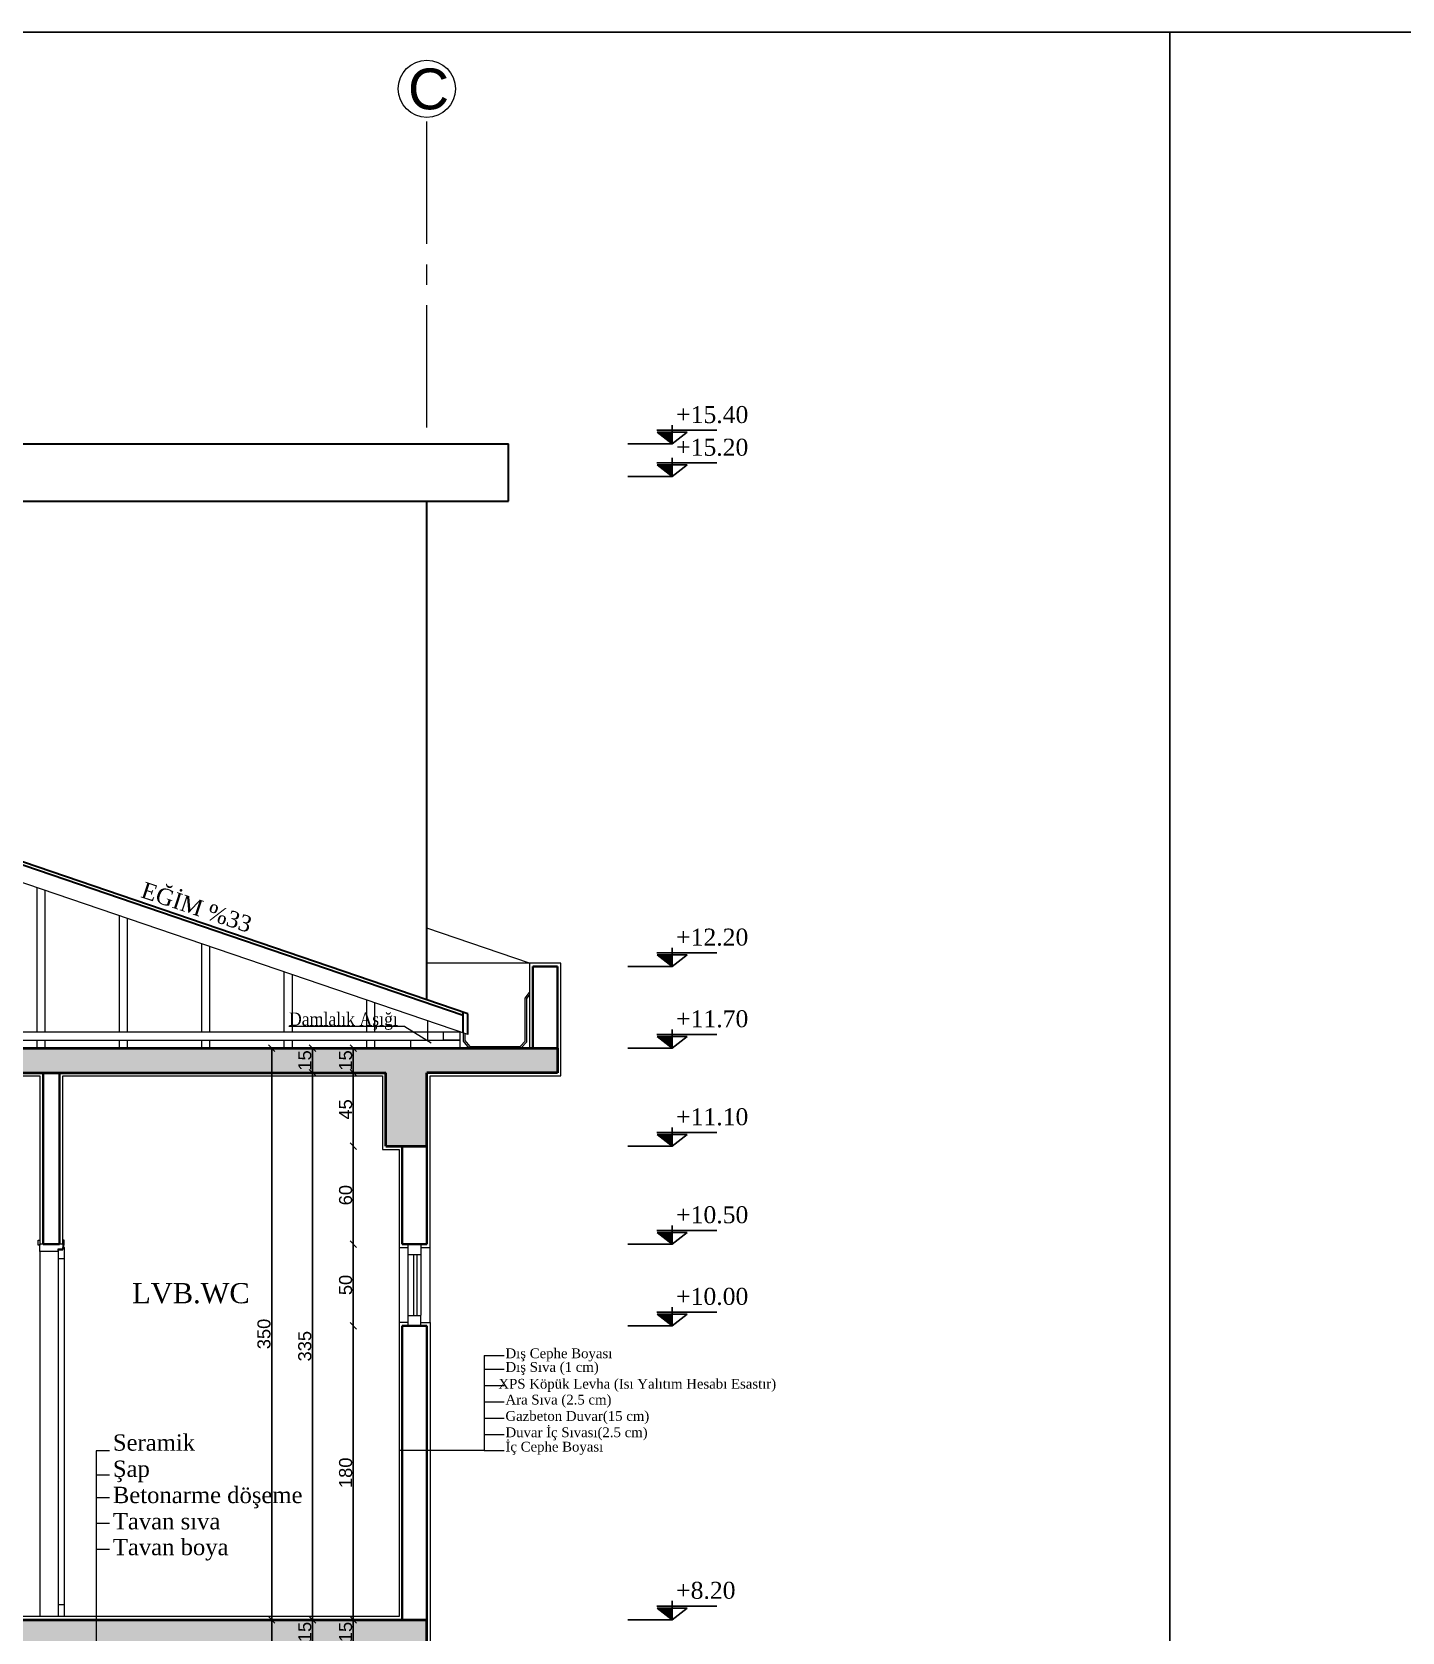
# Model space of a CAD drawing. Header units: centimetres. Extents: x 14449 to 53524, y -19051 to -10746.
# Drawn here: x 45051 to 45890, y -11726 to -10746 of the extents above; entities that cross this region are included whole.
import ezdxf

# ---------------------------------------------------------------- set-up
doc = ezdxf.new("R2010")
doc.units = ezdxf.units.CM
doc.linetypes.add('CENTER2', pattern=[112.5, 75, -12.5, 12.5, -12.5])
doc.layers.add('KOT', color=1, linetype='Continuous')
doc.layers.add('Yazi', color=7, linetype='Continuous')
for name, color, linetype, lineweight in [('malzeme cizgisi', 242, 'Continuous', 20), ('P-AKS', 255, 'Continuous', 5), ('P-ÖLÇÜ İÇ', 243, 'Continuous', 0), ('rtm-cam', 141, 'Continuous', 9), ('rtm-duv tugla', 22, 'Continuous', 35), ('rtm-kapı-ahsap', 35, 'Continuous', 13), ('rtm-kesit katmanı-04', 33, 'Continuous', 25), ('rtm-kesit katmanı-05', 153, 'Continuous', 20), ('rtm-kesit katmanı-06', 136, 'Continuous', 15), ('rtm-mhl-yazı-malzeme', 7, 'Continuous', 13), ('rtm-pen-ahsap', 35, 'Continuous', 13), ('rtm-sembol kot yazı', 7, 'Continuous', 20), ('rtm-sembol malzeme cizgisi', 242, 'Continuous', 20), ('rtm-sıva', 252, 'Continuous', 15), ('rtm-tarama-betonarme', 51, 'Continuous', 13), ('rtm-tas_betonarme', 50, 'Continuous', 40)]:
    doc.layers.add(name, color=color, linetype=linetype, lineweight=lineweight)
doc.styles.add('arial_1_18', font='arial.ttf', dxfattribs={"height": 0.2})
doc.styles.get("Standard").update_dxf_attribs({"font": 'arial.ttf'})
doc.styles.add('times new roman_1_18', font='times.ttf', dxfattribs={"height": 0.2})
doc.styles.add('VAZ-OLCU', font='times.ttf', dxfattribs={"height": 60})
doc.styles.add('ölçü', font='times.ttf', dxfattribs={"height": 10})
doc.dimstyles.new('İÇ ÖLÇÜ', dxfattribs={"dimtxt": 8, "dimasz": 4, "dimexe": 1.25, "dimexo": 0.625, "dimtad": 1, "dimdec": 0, "dimtxsty": 'Standard', "dimblk": 'OBLIQUE', "dimcen": 2.5, "dimse1": 1, "dimse2": 1, "dimclrd": 256, "dimclrt": 256, "dimadec": 0, "dimazin": 0, "dimtfac": 1, "dimtdec": 0, "dimtmove": 1, "dimatfit": 3, "dimldrblk": 'OBLIQUE', "dimfxl": 1, "dimarcsym": 0})

# ---------------------------------------------------------------- blocks, each defined once
blk = doc.blocks.new('kotson')
at = {"layer": 'KOT'}
blk.add_hatch(color=256, dxfattribs=at).paths.add_polyline_path([(0.3, 13.6), (18, 0), (18, 13.6)])
for p, q in [((18, 0), (18, 21.9)), ((70, 16), (0, 16)), ((18, 0), (0.3, 13.6)), ((0.3, 13.6), (35.6, 13.6)), ((35.6, 13.6), (18, 0)), ((18, 0), (35.6, 13.6)), ((18, 0), (18, 13.6)), ((18, 0), (-33.7, 0))]:
    blk.add_line(p, q, dxfattribs=at)
blk = doc.blocks.new('_Oblique')
at = {"color": 0, "linetype": 'ByBlock', "lineweight": -2}
blk.add_line((-0.5, -0.5), (0.5, 0.5), dxfattribs=at)
blk = doc.blocks.new('*D4206')
at = {"layer": 'Defpoints', "color": 0, "lineweight": 30, "transparency": 16777216}
for p in [(45245.48, -11368.54), (45245.48, -11383.54), (45248.01, -11383.54)]:
    blk.add_point(p, dxfattribs=at)
at = {"layer": 'P-ÖLÇÜ İÇ', "lineweight": -2, "transparency": 16777216}
blk.add_line((45248.01, -11368.54), (45248.01, -11383.54), dxfattribs=at)
at = {"layer": 'P-ÖLÇÜ İÇ', "lineweight": -2, "transparency": 16777216, "xscale": 4, "yscale": 4, "zscale": 4}
for p, rotation in [((45248.01, -11368.54), 90), ((45248.01, -11383.54), 270)]:
    blk.add_blockref('_Oblique', p, dxfattribs=dict(at, rotation=rotation))
at = {"layer": 'P-ÖLÇÜ İÇ', "transparency": 16777216, "insert": (45243.3, -11376.04), "char_height": 8, "attachment_point": 5, "rotation": 90}
blk.add_mtext('15', dxfattribs=at)
blk = doc.blocks.new('*D4207')
at = {"layer": 'Defpoints', "color": 0, "lineweight": 30, "transparency": 16777216}
for p in [(45245.48, -11383.54), (45248.01, -11428.54), (45248.01, -11428.54)]:
    blk.add_point(p, dxfattribs=at)
at = {"layer": 'P-ÖLÇÜ İÇ', "lineweight": -2, "transparency": 16777216}
blk.add_line((45248.01, -11383.54), (45248.01, -11428.54), dxfattribs=at)
at = {"layer": 'P-ÖLÇÜ İÇ', "lineweight": -2, "transparency": 16777216, "xscale": 4, "yscale": 4, "zscale": 4}
for p, rotation in [((45248.01, -11383.54), 90), ((45248.01, -11428.54), 270)]:
    blk.add_blockref('_Oblique', p, dxfattribs=dict(at, rotation=rotation))
at = {"layer": 'P-ÖLÇÜ İÇ', "transparency": 16777216, "insert": (45243.32, -11406.04), "char_height": 8, "attachment_point": 5, "rotation": 90}
blk.add_mtext('45', dxfattribs=at)
blk = doc.blocks.new('*D4208')
at = {"layer": 'Defpoints', "color": 0, "lineweight": 30, "transparency": 16777216}
for p in [(45248.01, -11538.54), (45244.72, -11718.54), (45248.01, -11718.54)]:
    blk.add_point(p, dxfattribs=at)
at = {"layer": 'P-ÖLÇÜ İÇ', "lineweight": -2, "transparency": 16777216}
blk.add_line((45248.01, -11538.54), (45248.01, -11718.54), dxfattribs=at)
at = {"layer": 'P-ÖLÇÜ İÇ', "lineweight": -2, "transparency": 16777216, "xscale": 4, "yscale": 4, "zscale": 4}
for p, rotation in [((45248.01, -11538.54), 90), ((45248.01, -11718.54), 270)]:
    blk.add_blockref('_Oblique', p, dxfattribs=dict(at, rotation=rotation))
at = {"layer": 'P-ÖLÇÜ İÇ', "transparency": 16777216, "insert": (45243.3, -11628.54), "char_height": 8, "attachment_point": 5, "rotation": 90}
blk.add_mtext('180', dxfattribs=at)
blk = doc.blocks.new('*D4209')
at = {"layer": 'Defpoints', "color": 0, "lineweight": 30, "transparency": 16777216}
for p in [(45244.72, -11718.54), (45248.01, -11733.54), (45248.01, -11733.54)]:
    blk.add_point(p, dxfattribs=at)
at = {"layer": 'P-ÖLÇÜ İÇ', "lineweight": -2, "transparency": 16777216}
blk.add_line((45248.01, -11718.54), (45248.01, -11733.54), dxfattribs=at)
at = {"layer": 'P-ÖLÇÜ İÇ', "lineweight": -2, "transparency": 16777216, "xscale": 4, "yscale": 4, "zscale": 4}
for p, rotation in [((45248.01, -11718.54), 90), ((45248.01, -11733.54), 270)]:
    blk.add_blockref('_Oblique', p, dxfattribs=dict(at, rotation=rotation))
at = {"layer": 'P-ÖLÇÜ İÇ', "transparency": 16777216, "insert": (45243.3, -11726.04), "char_height": 8, "attachment_point": 5, "rotation": 90}
blk.add_mtext('15', dxfattribs=at)
blk = doc.blocks.new('*D4204')
at = {"layer": 'Defpoints', "color": 0, "lineweight": 30, "transparency": 16777216}
for p in [(45220.48, -11368.54), (45220.48, -11383.54), (45223.01, -11383.54)]:
    blk.add_point(p, dxfattribs=at)
at = {"layer": 'P-ÖLÇÜ İÇ', "lineweight": -2, "transparency": 16777216}
blk.add_line((45223.01, -11368.54), (45223.01, -11383.54), dxfattribs=at)
at = {"layer": 'P-ÖLÇÜ İÇ', "lineweight": -2, "transparency": 16777216, "xscale": 4, "yscale": 4, "zscale": 4}
for p, rotation in [((45223.01, -11368.54), 90), ((45223.01, -11383.54), 270)]:
    blk.add_blockref('_Oblique', p, dxfattribs=dict(at, rotation=rotation))
at = {"layer": 'P-ÖLÇÜ İÇ', "transparency": 16777216, "insert": (45218.3, -11376.04), "char_height": 8, "attachment_point": 5, "rotation": 90}
blk.add_mtext('15', dxfattribs=at)
blk = doc.blocks.new('*D4205')
at = {"layer": 'Defpoints', "color": 0, "lineweight": 30, "transparency": 16777216}
for p in [(45195.48, -11368.54), (45195.48, -11718.54), (45198.01, -11718.54)]:
    blk.add_point(p, dxfattribs=at)
at = {"layer": 'P-ÖLÇÜ İÇ', "lineweight": -2, "transparency": 16777216}
blk.add_line((45198.01, -11368.54), (45198.01, -11718.54), dxfattribs=at)
at = {"layer": 'P-ÖLÇÜ İÇ', "lineweight": -2, "transparency": 16777216, "xscale": 4, "yscale": 4, "zscale": 4}
for p, rotation in [((45198.01, -11368.54), 90), ((45198.01, -11718.54), 270)]:
    blk.add_blockref('_Oblique', p, dxfattribs=dict(at, rotation=rotation))
at = {"layer": 'P-ÖLÇÜ İÇ', "transparency": 16777216, "insert": (45193.3, -11543.54), "char_height": 8, "attachment_point": 5, "rotation": 90}
blk.add_mtext('350', dxfattribs=at)
blk = doc.blocks.new('*D4221')
at = {"layer": 'Defpoints', "color": 0, "lineweight": 30, "transparency": 16777216}
for p in [(45223.01, -11383.54), (45223.01, -11718.54), (45223.01, -11718.54)]:
    blk.add_point(p, dxfattribs=at)
at = {"layer": 'P-ÖLÇÜ İÇ', "lineweight": -2, "transparency": 16777216}
blk.add_line((45223.01, -11383.54), (45223.01, -11718.54), dxfattribs=at)
at = {"layer": 'P-ÖLÇÜ İÇ', "lineweight": -2, "transparency": 16777216, "xscale": 4, "yscale": 4, "zscale": 4}
for p, rotation in [((45223.01, -11383.54), 90), ((45223.01, -11718.54), 270)]:
    blk.add_blockref('_Oblique', p, dxfattribs=dict(at, rotation=rotation))
at = {"layer": 'P-ÖLÇÜ İÇ', "transparency": 16777216, "insert": (45218.3, -11551.04), "char_height": 8, "attachment_point": 5, "rotation": 90}
blk.add_mtext('335', dxfattribs=at)
blk = doc.blocks.new('*D4222')
at = {"layer": 'Defpoints', "color": 0, "lineweight": 30, "transparency": 16777216}
for p in [(45223.01, -11718.54), (45223.01, -11733.54), (45223.01, -11733.54)]:
    blk.add_point(p, dxfattribs=at)
at = {"layer": 'P-ÖLÇÜ İÇ', "lineweight": -2, "transparency": 16777216}
blk.add_line((45223.01, -11718.54), (45223.01, -11733.54), dxfattribs=at)
at = {"layer": 'P-ÖLÇÜ İÇ', "lineweight": -2, "transparency": 16777216, "xscale": 4, "yscale": 4, "zscale": 4}
for p, rotation in [((45223.01, -11718.54), 90), ((45223.01, -11733.54), 270)]:
    blk.add_blockref('_Oblique', p, dxfattribs=dict(at, rotation=rotation))
at = {"layer": 'P-ÖLÇÜ İÇ', "transparency": 16777216, "insert": (45218.3, -11726.04), "char_height": 8, "attachment_point": 5, "rotation": 90}
blk.add_mtext('15', dxfattribs=at)
blk = doc.blocks.new('*D4229')
at = {"layer": 'Defpoints', "color": 0, "lineweight": 30, "transparency": 16777216}
for p in [(45198.01, -11718.54), (45198.01, -12068.54), (45198.01, -12068.54)]:
    blk.add_point(p, dxfattribs=at)
at = {"layer": 'P-ÖLÇÜ İÇ', "lineweight": -2, "transparency": 16777216}
blk.add_line((45198.01, -11718.54), (45198.01, -12068.54), dxfattribs=at)
at = {"layer": 'P-ÖLÇÜ İÇ', "lineweight": -2, "transparency": 16777216, "xscale": 4, "yscale": 4, "zscale": 4}
for p, rotation in [((45198.01, -11718.54), 90), ((45198.01, -12068.54), 270)]:
    blk.add_blockref('_Oblique', p, dxfattribs=dict(at, rotation=rotation))
at = {"layer": 'P-ÖLÇÜ İÇ', "transparency": 16777216, "insert": (45193.3, -11893.54), "char_height": 8, "attachment_point": 5, "rotation": 90}
blk.add_mtext('350', dxfattribs=at)
blk = doc.blocks.new('*D4235')
at = {"layer": 'Defpoints', "color": 0, "lineweight": 30, "transparency": 16777216}
for p in [(45248.01, -11488.54), (45248.01, -11488.54), (45248.01, -11538.54)]:
    blk.add_point(p, dxfattribs=at)
at = {"layer": 'P-ÖLÇÜ İÇ', "lineweight": -2, "transparency": 16777216}
blk.add_line((45248.01, -11538.54), (45248.01, -11488.54), dxfattribs=at)
at = {"layer": 'P-ÖLÇÜ İÇ', "lineweight": -2, "transparency": 16777216, "xscale": 4, "yscale": 4, "zscale": 4}
for p, rotation in [((45248.01, -11488.54), 90), ((45248.01, -11538.54), 270)]:
    blk.add_blockref('_Oblique', p, dxfattribs=dict(at, rotation=rotation))
at = {"layer": 'P-ÖLÇÜ İÇ', "transparency": 16777216, "insert": (45243.3, -11513.54), "char_height": 8, "attachment_point": 5, "rotation": 90}
blk.add_mtext('50', dxfattribs=at)
blk = doc.blocks.new('*D4236')
at = {"layer": 'Defpoints', "color": 0, "lineweight": 30, "transparency": 16777216}
for p in [(45248.01, -11428.54), (45248.01, -11428.54), (45248.01, -11488.54)]:
    blk.add_point(p, dxfattribs=at)
at = {"layer": 'P-ÖLÇÜ İÇ', "lineweight": -2, "transparency": 16777216}
blk.add_line((45248.01, -11488.54), (45248.01, -11428.54), dxfattribs=at)
at = {"layer": 'P-ÖLÇÜ İÇ', "lineweight": -2, "transparency": 16777216, "xscale": 4, "yscale": 4, "zscale": 4}
for p, rotation in [((45248.01, -11428.54), 90), ((45248.01, -11488.54), 270)]:
    blk.add_blockref('_Oblique', p, dxfattribs=dict(at, rotation=rotation))
at = {"layer": 'P-ÖLÇÜ İÇ', "transparency": 16777216, "insert": (45243.3, -11458.54), "char_height": 8, "attachment_point": 5, "rotation": 90}
blk.add_mtext('60', dxfattribs=at)

msp = doc.modelspace()

# ---------------------------------------------------------------- hatches: boundary and pattern name
at = {"layer": 'rtm-tarama-betonarme'}
h = msp.add_hatch(dxfattribs=at)
h.set_pattern_fill('ANSI33', color=256, scale=1.5, style=0)
h.set_pattern_definition([(45, (10016.611, -5948.086), (-6.735192, 6.735192), []), (45, (10023.347, -5948.086), (-6.735192, 6.735192), [4.7625, -2.38125])])
h.paths.add_polyline_path([(44702.61, -11368.54), (44323.02, -11368.54), (44323.02, -11383.54), (44403.02, -11383.54), (44403.02, -11428.54), (44433.02, -11428.54), (44433.02, -11383.54), (44702.61, -11383.54)])
h.paths.add_polyline_path([(45373.02, -11368.54), (44702.61, -11368.54), (44702.61, -11383.54), (44878.02, -11383.54), (44878.02, -11428.54), (44908.02, -11428.54), (44908.02, -11383.54), (45267.94, -11383.54), (45267.94, -11428.54), (45293.02, -11428.54), (45293.02, -11383.54), (45373.02, -11383.54)])
h = msp.add_hatch(dxfattribs=at)
h.set_pattern_fill('ANSI33', color=256, scale=1.5, style=0)
h.set_pattern_definition([(45, (10016.611, -5598.086), (-6.735192, 6.735192), []), (45, (10023.347, -5598.086), (-6.735192, 6.735192), [4.7625, -2.38125])])
h.paths.add_polyline_path([(44908.02, -11733.54), (45267.94, -11733.54), (45267.94, -11778.54), (45293.02, -11778.54), (45293.02, -11718.54), (44403.02, -11718.54), (44403.02, -11778.54), (44433.02, -11778.54), (44433.02, -11733.54), (44878.02, -11733.54), (44878.02, -11778.54), (44908.02, -11778.54)])

# ---------------------------------------------------------------- linework, layer by layer
at = {"color": 2, "lineweight": 25}
msp.add_line((45748.15, -10746.25), (45748.15, -12946.25), dxfattribs=at)
msp.add_lwpolyline([(53524.41, -10746.25), (16573.39, -10746.25)], dxfattribs=at)
at = {"layer": 'malzeme cizgisi'}
for p, q in [((45328.25, -11556.63), (45340.49, -11556.63)), ((45328.25, -11565), (45340.49, -11565)), ((45328.25, -11575), (45340.49, -11575)), ((45328.25, -11585), (45340.49, -11585)), ((45328.25, -11595), (45340.49, -11595)), ((45328.25, -11605), (45340.49, -11605)), ((45098.71, -11615.01), (45090.59, -11615.01)), ((45090.59, -11615.01), (45090.59, -11738.54)), ((45328.25, -11615), (45340.49, -11615)), ((45098.71, -11630.01), (45090.59, -11630.01)), ((45090.59, -11643.67), (45098.71, -11643.67)), ((45090.59, -11659.47), (45098.71, -11659.47)), ((45090.59, -11675.28), (45098.71, -11675.28))]:
    msp.add_line(p, q, dxfattribs=at)
for points in [[(45328.25, -11556.63), (45328.25, -11615)], [(45328.25, -11615), (45276.02, -11615)]]:
    msp.add_lwpolyline(points, dxfattribs=at)
at = {"layer": 'P-AKS', "linetype": 'CENTER2'}
msp.add_lwpolyline([(45293.02, -10988.53), (45293.02, -10798.51)], dxfattribs=at)
at = {"layer": 'P-AKS', "linetype": 'Continuous'}
msp.add_circle((45293.02, -10781.01), 17.5, dxfattribs=at)
at = {"layer": 'P-ÖLÇÜ İÇ'}
for points in [[(45315.22, -11359.17), (45315.22, -11364.17), (45318.84, -11368.54), (45350.62, -11368.54), (45354.28, -11364.57), (45354.28, -11338.2), (45356.02, -11336)], [(45316.22, -11359.51), (45316.22, -11363.81), (45319.31, -11367.54), (45350.18, -11367.54), (45353.28, -11364.18), (45353.28, -11337.85), (45356.02, -11334.38)]]:
    msp.add_lwpolyline(points, dxfattribs=at)
at = {"layer": 'rtm-cam'}
msp.add_line((45287.07, -11532.15), (45287.07, -11494.94), dxfattribs=at)
at = {"layer": 'rtm-duv tugla'}
for p, q in [((45358.02, -11368.54), (45358.02, -11318.54)), ((45358.02, -11318.54), (45373.02, -11318.54)), ((45373.02, -11318.54), (45373.02, -11368.54)), ((45058.02, -11383.54), (45058.02, -11488.54)), ((45068.02, -11383.54), (45068.02, -11488.54)), ((45278.02, -11428.54), (45278.02, -11488.54)), ((45293.02, -11428.54), (45293.02, -11488.54)), ((45058.02, -11488.54), (45068.02, -11488.54)), ((45278.02, -11488.54), (45293.02, -11488.54)), ((45278.02, -11538.54), (45278.02, -11718.54)), ((45278.02, -11538.54), (45293.02, -11538.54)), ((45293.02, -11538.54), (45293.02, -11718.54))]:
    msp.add_line(p, q, dxfattribs=at)
at = {"layer": 'rtm-kapı-ahsap'}
for p, q in [((45054.88, -11486.02), (45056.02, -11486.02)), ((45054.88, -11489.1), (45054.88, -11486.02)), ((45056.02, -11489.1), (45054.88, -11489.1)), ((45056.02, -11486.02), (45056.02, -11489.1)), ((45056.02, -11493), (45056.02, -11488.54)), ((45070.02, -11488.54), (45056.02, -11488.54)), ((45067.05, -11493), (45056.02, -11493)), ((45056.02, -11493), (45056.02, -11716.54)), ((45067.05, -11491.51), (45067.05, -11493)), ((45070.02, -11491.51), (45067.05, -11491.51)), ((45067.19, -11492.03), (45067.19, -11716.4)), ((45067.19, -11492.03), (45070.07, -11492.03)), ((45070.02, -11486.07), (45070.02, -11489.1)), ((45070.99, -11486.07), (45070.02, -11486.07)), ((45070.02, -11488.54), (45070.02, -11491.51)), ((45070.02, -11489.1), (45070.99, -11489.1)), ((45070.02, -11490.53), (45071.01, -11490.53)), ((45070.07, -11492.03), (45070.07, -11490.53)), ((45070.99, -11489.1), (45070.99, -11486.07)), ((45071.01, -11716.4), (45071.01, -11490.53)), ((45071.01, -11497.6), (45067.19, -11497.6)), ((45071.01, -11709.49), (45067.19, -11709.49)), ((45067.19, -11716.4), (45071.01, -11716.4))]:
    msp.add_line(p, q, dxfattribs=at)
at = {"layer": 'rtm-kapı-ahsap', "const_width": 0.388}
msp.add_lwpolyline([(45070.6, -11489.61, 1), (45070.6, -11490.21, 1)], format="xyb", close=True, dxfattribs=at)
at = {"layer": 'rtm-kesit katmanı-04', "lineweight": 30}
for p, q in [((44838.02, -10998.54), (45343.02, -10998.54)), ((45343.02, -11033.54), (45343.02, -10998.54)), ((44838.02, -11033.54), (45343.02, -11033.54)), ((45293.02, -11338.92), (45293.02, -11033.54)), ((45318.22, -11347.52), (44848.02, -11187.15)), ((45315.22, -11348.61), (44848.02, -11189.27)), ((45315.22, -11359.17), (45315.22, -11346.49)), ((45318.22, -11360.19), (45318.22, -11347.52))]:
    msp.add_line(p, q, dxfattribs=at)
at = {"layer": 'rtm-kesit katmanı-04', "lineweight": 20}
for p, q in [((45318.22, -11360.19), (44848.02, -11199.83)), ((45356.02, -11316.54), (45293.02, -11316.54)), ((45356.02, -11316.54), (45319.07, -11316.54))]:
    msp.add_line(p, q, dxfattribs=at)
at = {"layer": 'rtm-kesit katmanı-05'}
for p, q in [((45054.34, -11358.54), (45054.34, -11270.2)), ((45059.05, -11271.8), (45059.05, -11358.54)), ((45104.81, -11358.54), (45104.81, -11287.41)), ((45109.52, -11289.02), (45109.52, -11358.54)), ((45155.28, -11358.54), (45155.28, -11304.63)), ((45159.99, -11306.23), (45159.99, -11358.54)), ((45205.75, -11358.54), (45205.75, -11321.84)), ((45210.46, -11323.44), (45210.46, -11358.54)), ((45256.22, -11358.54), (45256.22, -11339.05)), ((45260.92, -11340.66), (45260.92, -11358.54)), ((45054.34, -11368.54), (45054.34, -11363.54)), ((45059.05, -11363.54), (45059.05, -11368.54)), ((45104.81, -11368.54), (45104.81, -11363.54)), ((45109.52, -11363.54), (45109.52, -11368.54)), ((45155.28, -11368.54), (45155.28, -11363.54)), ((45159.99, -11363.54), (45159.99, -11368.54)), ((45205.75, -11368.54), (45205.75, -11363.54)), ((45210.46, -11363.54), (45210.46, -11368.54)), ((45256.22, -11368.54), (45256.22, -11363.54)), ((45260.92, -11363.54), (45260.92, -11368.54))]:
    msp.add_line(p, q, dxfattribs=at)
msp.add_lwpolyline([(45293.53, -11351.77), (45293.53, -11363.54)], dxfattribs=at)
at = {"layer": 'rtm-kesit katmanı-06'}
for points in [[(44392.83, -11358.54), (45303.16, -11358.54)], [(44392.83, -11363.54), (45303.16, -11363.54)], [(45283.22, -11363.54), (45313.22, -11363.54), (45313.22, -11368.54), (45283.22, -11368.54), (45283.22, -11363.54)], [(45303.22, -11358.54), (45313.22, -11358.54), (45313.22, -11363.54), (45303.22, -11363.54), (45303.22, -11358.54)]]:
    msp.add_lwpolyline(points, dxfattribs=at)
at = {"layer": 'rtm-pen-ahsap'}
for p, q in [((45276.02, -11488.69), (45276.02, -11538.54)), ((45281.38, -11488.54), (45281.38, -11532.11)), ((45289.3, -11488.54), (45289.3, -11532.11)), ((45295.09, -11536.54), (45295.09, -11490.72)), ((45281.38, -11494.94), (45289.3, -11494.94)), ((45284.85, -11494.94), (45284.84, -11532.15)), ((45281.38, -11532.15), (45289.3, -11532.15))]:
    msp.add_line(p, q, dxfattribs=at)
msp.add_lwpolyline([(45281.38, -11532.11), (45281.38, -11538.54), (45289.3, -11538.54), (45289.3, -11532.11)], dxfattribs=at)
at = {"layer": 'rtm-sembol malzeme cizgisi'}
for points in [[(45279.59, -11355.26), (45208.5, -11355.26)], [(45279.59, -11355.26), (45295.75, -11365.24)]]:
    msp.add_lwpolyline(points, dxfattribs=at)
at = {"layer": 'rtm-sıva'}
msp.add_line((45356.02, -11316.54), (45293.02, -11295.06), dxfattribs=at)
for points in [[(45289.3, -11490.54), (45295.02, -11490.54), (45295.02, -11385.54), (45375.02, -11385.54), (45375.02, -11316.54), (45356.02, -11316.54), (45356.02, -11368.54)], [(45281.38, -11536.54), (45276.02, -11536.54), (45276.02, -11716.54), (44910.02, -11716.54), (44910.02, -11385.54), (45056.02, -11385.54), (45056.02, -11488.54)], [(45070.02, -11488.54), (45070.02, -11385.54), (45265.94, -11385.54), (45265.94, -11430.54), (45276.02, -11430.54), (45276.02, -11490.54), (45281.38, -11490.54)], [(45289.3, -11536.54), (45295.02, -11536.54), (45295.02, -11840.54), (45289.3, -11840.54)]]:
    msp.add_lwpolyline(points, dxfattribs=at)
at = {"layer": 'rtm-tas_betonarme'}
for p, q in [((44323.02, -11368.54), (45373.02, -11368.54)), ((45373.02, -11368.54), (45373.02, -11383.54)), ((44908.02, -11383.54), (45267.94, -11383.54)), ((45267.94, -11428.54), (45267.94, -11383.54)), ((45293.02, -11428.54), (45293.02, -11383.54)), ((45373.02, -11383.54), (45293.02, -11383.54)), ((45267.94, -11428.54), (45293.02, -11428.54)), ((44403.02, -11718.54), (45293.02, -11718.54)), ((45293.02, -11778.54), (45293.02, -11718.54))]:
    msp.add_line(p, q, dxfattribs=at)

# ---------------------------------------------------------------- block references
at = {"layer": 'KOT', "xscale": 0.525, "yscale": 0.525, "zscale": 0.525}
for p in [(45433.9, -10998.54), (45433.9, -11018.54), (45433.9, -11318.54), (45433.9, -11368.54), (45433.9, -11428.54), (45433.9, -11488.54), (45433.9, -11538.54), (45433.9, -11718.54)]:
    msp.add_blockref('kotson', p, dxfattribs=at)

# ---------------------------------------------------------------- texts
at = {"layer": 'P-AKS', "linetype": 'Continuous', "style": 'arial_1_18'}
msp.add_text('C', height=25, dxfattribs=at).set_placement((45281.49, -10793.61))
at = {"layer": 'rtm-mhl-yazı-malzeme', "style": 'times new roman_1_18', "width": 0.9}
msp.add_text('Damlalık Aşığı', height=8, dxfattribs=at).set_placement((45208.56, -11354.7))
at = {"layer": 'rtm-mhl-yazı-malzeme', "style": 'ölçü'}
msp.add_text('LVB.WC', height=12.346, dxfattribs=at).set_placement((45112.55, -11524.71))
at = {"layer": 'rtm-mhl-yazı-malzeme', "linetype": 'Continuous', "lineweight": 0, "style": 'times new roman_1_18'}
for s, p in [('Seramik', (45100.71, -11615.01)), ('Şap', (45100.71, -11631.07)), ('Betonarme döşeme', (45100.71, -11647.13)), ('Tavan sıva', (45100.71, -11663.2)), ('Tavan boya', (45100.71, -11679))]:
    msp.add_text(s, height=10, dxfattribs=at).set_placement(p)
at = {"layer": 'rtm-mhl-yazı-malzeme', "linetype": 'Continuous', "lineweight": 0, "char_height": 10, "style": 'times new roman_1_18'}
for s, width, insert, attachment_point in [('{\\H0.6x;Dış Cephe }{\\H0.6x;Boyası}', 118.4535, (45341.21, -11552.38), 1), ('{\\H0.6x;Dış Sıva (1 cm)}', 74.1937, (45341.21, -11560.74), 1), ('{\\H0.6x;XPS Köpük Levha (Isı Yalıtım Hesabı Esastır) }', 201.3, (45507.03, -11571.03), 3), ('{\\H0.6x;Ara Sıva (2.5 cm)}', 99.3853, (45341.21, -11580.74), 1), ('{\\H0.6x;Gazbeton Duvar(15 cm)}', 87.8973, (45341.21, -11590.74), 1), ('{\\H0.6x;Duvar İç Sıvası(2.5 cm)}', 87.0484, (45341.21, -11600.74), 1), ('{\\H0.6x;İç Cephe Boyası}', 70.5948, (45341.21, -11609.55), 1)]:
    msp.add_mtext_dynamic_manual_height_columns(s, width=width, gutter_width=12.5, heights=[10.27], dxfattribs=dict(at, insert=insert, attachment_point=attachment_point))
at = {"layer": 'rtm-sembol kot yazı', "style": 'VAZ-OLCU'}
for s, p in [('+15.40', (45445.77, -10985.72, -91.87)), ('+15.20', (45445.77, -11005.72, -91.87)), ('+12.20', (45445.77, -11305.72, -91.87)), ('+11.70', (45445.77, -11355.72, -91.87)), ('+11.10', (45445.77, -11415.72, -91.87)), ('+10.50', (45445.77, -11475.72, -91.87)), ('+10.00', (45445.77, -11525.72, -91.87)), ('+8.20', (45445.77, -11705.72, -91.87))]:
    msp.add_text(s, height=10.4, dxfattribs=at).set_placement(p)
at = {"layer": 'Yazi', "color": 7, "linetype": 'Continuous', "lineweight": -3, "style": 'times new roman_1_18'}
msp.add_text('EĞİM %33', height=10, rotation=341.69439, dxfattribs=at).set_placement((45117.23, -11275.95))

# ---------------------------------------------------------------- dimensions: what is measured, and where the dimension line sits
at = {"layer": 'P-ÖLÇÜ İÇ'}
for base, p1, p2, picture, middle in [((45198.01, -11718.54), (45195.48, -11368.54), (45195.48, -11718.54), '*D4205', (45193.3, -11543.54)), ((45223.01, -11383.54), (45220.48, -11368.54), (45220.48, -11383.54), '*D4204', (45218.3, -11376.04)), ((45248.01, -11383.54), (45245.48, -11368.54), (45245.48, -11383.54), '*D4206', (45243.3, -11376.04)), ((45223.01, -11718.54), (45223.01, -11383.54), (45223.01, -11718.54), '*D4221', (45218.3, -11551.04)), ((45248.01, -11428.54), (45245.48, -11383.54), (45248.01, -11428.54), '*D4207', (45243.32, -11406.04)), ((45248.01, -11428.54), (45248.01, -11488.54), (45248.01, -11428.54), '*D4236', (45243.3, -11458.54)), ((45248.01, -11488.54), (45248.01, -11538.54), (45248.01, -11488.54), '*D4235', (45243.3, -11513.54)), ((45248.01, -11718.54), (45248.01, -11538.54), (45244.72, -11718.54), '*D4208', (45243.3, -11628.54)), ((45198.01, -12068.54), (45198.01, -11718.54), (45198.01, -12068.54), '*D4229', (45193.3, -11893.54)), ((45223.01, -11733.54), (45223.01, -11718.54), (45223.01, -11733.54), '*D4222', (45218.3, -11726.04)), ((45248.01, -11733.54), (45244.72, -11718.54), (45248.01, -11733.54), '*D4209', (45243.3, -11726.04))]:
    dim = msp.add_linear_dim(base=base, p1=p1, p2=p2, angle=90, dimstyle='İÇ ÖLÇÜ', dxfattribs=at)
    dim.commit()
    dim.dimension.update_dxf_attribs({"geometry": picture, "text_midpoint": middle})

doc.saveas('drawing.dxf')
